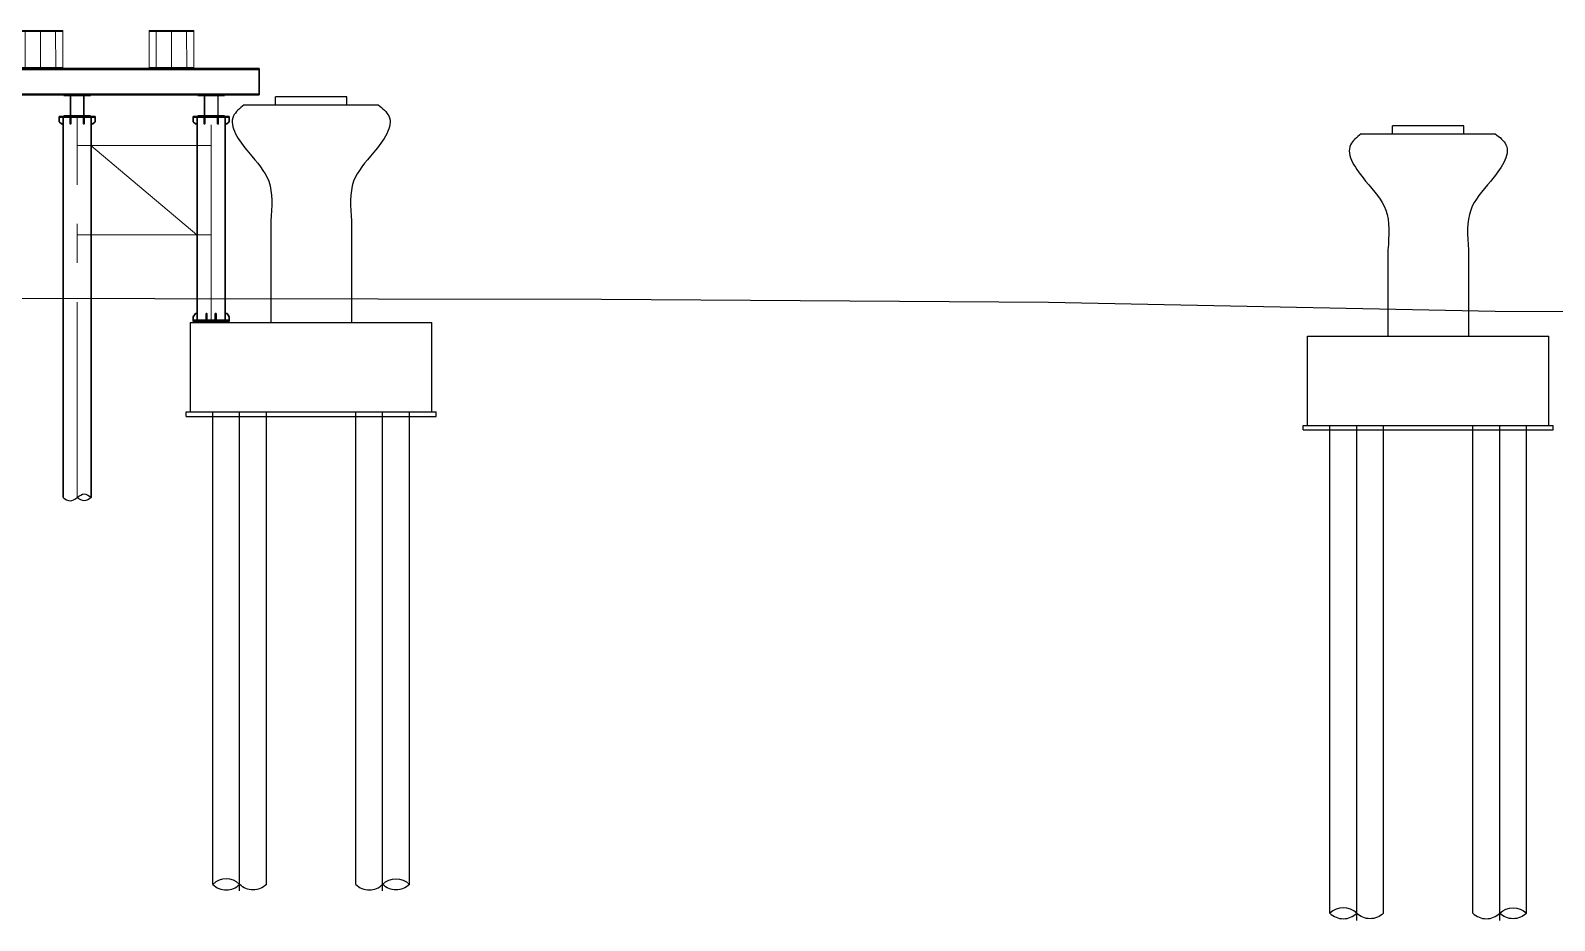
# Model space of a CAD drawing. Extents: x 1767995 to 4174245, y 542814 to 862564.
# Drawn here: x 2607141 to 2641249, y 730205 to 750132 of the extents above; entities that cross this region are included whole.
import ezdxf

# ---------------------------------------------------------------- set-up
doc = ezdxf.new("R2010")
doc.units = 0
doc.header["$LTSCALE"] = 3500
doc.linetypes.add('CENTER', pattern=[2, 1.25, -0.25, 0.25, -0.25])
for name, color, linetype, lineweight in [('1粗实线', 1, 'Continuous', 30), ('3中心线', 6, 'CENTER', 18), ('5文本', 7, 'Continuous', 15), ('6标注线', 7, 'Continuous', 13)]:
    doc.layers.add(name, color=color, linetype=linetype, lineweight=lineweight)
doc.layers.add('M_Prof', color=2, linetype='Continuous')
doc.layers.add('纵_地面线', color=30, linetype='Continuous')

# ---------------------------------------------------------------- blocks, each defined once
blk = doc.blocks.new('sdfsdff23ewr')
for p, q in [((5526005, 1460092), (5526005, 1460271)), ((5527597, 1460271), (5526005, 1460271)), ((5527597, 1460092), (5527597, 1460271)), ((5525301, 1460092), (5528301, 1460092)), ((5525301, 1460092), (5528301, 1460092)), ((5551005, 1459448), (5551005, 1459627)), ((5552597, 1459627), (5551005, 1459627)), ((5552597, 1459448), (5552597, 1459627)), ((5550301, 1459448), (5553301, 1459448)), ((5550301, 1459448), (5553301, 1459448)), ((5525901, 1457494), (5525901, 1455219)), ((5527701, 1457494), (5527701, 1455219)), ((5550901, 1456850), (5550901, 1454919)), ((5552701, 1456850), (5552701, 1454919)), ((5524101, 1453219), (5524101, 1455219)), ((5524101, 1455219), (5529501, 1455219)), ((5525801, 1455219), (5527801, 1455219)), ((5525801, 1455219), (5527801, 1455219)), ((5529501, 1453219), (5529501, 1455219)), ((5549101, 1452919), (5549101, 1454919)), ((5549101, 1454919), (5554501, 1454919)), ((5550801, 1454919), (5552801, 1454919)), ((5550801, 1454919), (5552801, 1454919)), ((5554501, 1452919), (5554501, 1454919)), ((5524001, 1453219), (5529601, 1453219)), ((5524001, 1453119), (5524001, 1453219)), ((5524001, 1453119), (5529601, 1453119)), ((5524101, 1453219), (5529501, 1453219)), ((5524601, 1442642), (5524601, 1453219)), ((5525201, 1442497), (5525201, 1453219)), ((5525801, 1442642), (5525801, 1453219)), ((5527801, 1442642), (5527801, 1453219)), ((5528401, 1442497), (5528401, 1453219)), ((5529001, 1442642), (5529001, 1453219)), ((5529601, 1453119), (5529601, 1453219)), ((5549001, 1452919), (5554601, 1452919)), ((5549001, 1452819), (5549001, 1452919)), ((5549001, 1452819), (5554601, 1452819)), ((5549101, 1452919), (5554501, 1452919)), ((5549601, 1441998), (5549601, 1452919)), ((5550201, 1441832), (5550201, 1452919)), ((5550801, 1441998), (5550801, 1452919)), ((5552801, 1441998), (5552801, 1452919)), ((5553401, 1441832), (5553401, 1452919)), ((5554001, 1441998), (5554001, 1452919)), ((5554601, 1452819), (5554601, 1452919))]:
    blk.add_line(p, q)
for points in [[(5525801, 1442642, -0.416), (5525201, 1442642, 0.408), (5524601, 1442642, 0.416), (5525201, 1442642, 0.416)], [(5527801, 1442642, 0.416), (5528401, 1442642, -0.408), (5529001, 1442642, -0.416), (5528401, 1442642, -0.416)], [(5550801, 1441998, -0.416), (5550201, 1441998, 0.408), (5549601, 1441998, 0.416), (5550201, 1441998, 0.416)], [(5552801, 1441998, 0.416), (5553401, 1441998, -0.408), (5554001, 1441998, -0.416), (5553401, 1441998, -0.416)]]:
    blk.add_lwpolyline(points, format="xyb")
for points in [[(5525301, 1460092), (5525063, 1459845), (5525401, 1459033), (5525851, 1458383), (5525901, 1457494)], [(5528301, 1460092), (5528540, 1459845), (5528202, 1459033), (5527752, 1458383), (5527701, 1457494)], [(5550301, 1459448), (5550063, 1459201), (5550401, 1458389), (5550851, 1457739), (5550901, 1456850)], [(5553301, 1459448), (5553540, 1459201), (5553202, 1458389), (5552752, 1457739), (5552701, 1456850)]]:
    blk.add_spline(points, degree=3)
blk = doc.blocks.new('sdfsf323gfgf')
at = {"layer": '6标注线', "color": 1}
for p, q in [((5488290, 1461760), (5488293, 1460908)), ((5488290, 1461760), (5489290, 1461760)), ((5488290, 1461740), (5489290, 1461740)), ((5489290, 1461760), (5489293, 1460908)), ((5488293, 1460928), (5489293, 1460928)), ((5488293, 1460908), (5489293, 1460908))]:
    blk.add_line(p, q, dxfattribs=at)
at = {"layer": '6标注线'}
for p, q in [((5488453, 1460928), (5488450, 1461740)), ((5488793, 1460928), (5488790, 1461740)), ((5489133, 1460928), (5489130, 1461740))]:
    blk.add_line(p, q, dxfattribs=at)
blk = doc.blocks.new('sdfsdf43')
at = {"layer": '1粗实线'}
for p, q in [((6480062, 1534999), (6480062, 1543510)), ((6480692, 1534999), (6480692, 1543510)), ((6483062, 1538969), (6483062, 1543510)), ((6483692, 1538969), (6483692, 1543510))]:
    blk.add_line(p, q, dxfattribs=at)
for points in [[(6427881, 1544014), (6484448, 1544014), (6484448, 1544602), (6427881, 1544602)], [(6480062, 1543360), (6480027, 1543360), (6479977, 1543410), (6479977, 1543510), (6479977, 1543410), (6480027, 1543360)], [(6479977, 1543510), (6480777, 1543510)], [(6480233, 1543510), (6480233, 1543360), (6480221, 1543360), (6480221, 1543510), (6480221, 1543360), (6480233, 1543360)], [(6480533, 1543510), (6480533, 1543360), (6480521, 1543360), (6480521, 1543510), (6480521, 1543360), (6480533, 1543360)], [(6480777, 1543410), (6480727, 1543360), (6480777, 1543410), (6480777, 1543510)], [(6483062, 1543360), (6483027, 1543360), (6482977, 1543410), (6482977, 1543510), (6482977, 1543410), (6483027, 1543360)], [(6482977, 1543510), (6483777, 1543510)], [(6483233, 1543510), (6483233, 1543360), (6483221, 1543360), (6483221, 1543510), (6483221, 1543360), (6483233, 1543360)], [(6483533, 1543510), (6483533, 1543360), (6483521, 1543360), (6483521, 1543510), (6483521, 1543360), (6483533, 1543360)], [(6483777, 1543410), (6483727, 1543360), (6483777, 1543410), (6483777, 1543510)], [(6480727, 1543360), (6480692, 1543360)], [(6483727, 1543360), (6483692, 1543360)], [(6483266, 1538969), (6483283, 1538969), (6483283, 1539115), (6483266, 1539115)], [(6483486, 1538969), (6483469, 1538969), (6483469, 1539115), (6483486, 1539115)]]:
    blk.add_lwpolyline(points, close=True, dxfattribs=at)
for points in [[(6479977, 1543526), (6479977, 1543510), (6479977, 1543526), (6480777, 1543526), (6480777, 1543510), (6480777, 1543526)], [(6482977, 1543526), (6482977, 1543510), (6482977, 1543526), (6483777, 1543526), (6483777, 1543510), (6483777, 1543526)], [(6483778, 1538969), (6482976, 1538969), (6482976, 1538940), (6483778, 1538940), (6483778, 1538969), (6483778, 1539042), (6483732, 1539115), (6483686, 1539115)], [(6482976, 1538969), (6482976, 1539042), (6483022, 1539115), (6483068, 1539115)]]:
    blk.add_lwpolyline(points, dxfattribs=at)
at = {"layer": '3中心线'}
for p, q in [((6480377, 1534999), (6480377, 1543510)), ((6483377, 1538969), (6483377, 1543510)), ((6483377, 1542880), (6480377, 1542880)), ((6483057, 1540880), (6480680, 1542880)), ((6483377, 1540880), (6480377, 1540880))]:
    blk.add_line(p, q, dxfattribs=at)
at = {"layer": 'M_Prof'}
for p, q in [((6427881, 1544582), (6484448, 1544582)), ((6427881, 1544034), (6484448, 1544034))]:
    blk.add_line(p, q, dxfattribs=at)
for points in [[(6480077, 1543526), (6480377, 1543526), (6480377, 1543544), (6480246, 1543544, -0.414214), (6480233, 1543557), (6480233, 1543983, -0.414214), (6480246, 1543996), (6480377, 1543996), (6480377, 1544014), (6480077, 1544014), (6480077, 1543996), (6480209, 1543996, -0.414214), (6480222, 1543983), (6480222, 1543557, -0.414214), (6480209, 1543544), (6480077, 1543544)], [(6480377, 1543526), (6480677, 1543526), (6480677, 1543544), (6480546, 1543544, -0.414214), (6480533, 1543557), (6480533, 1543983, -0.414214), (6480546, 1543996), (6480677, 1543996), (6480677, 1544014), (6480377, 1544014), (6480377, 1543996), (6480509, 1543996, -0.414214), (6480522, 1543983), (6480522, 1543557, -0.414214), (6480509, 1543544), (6480377, 1543544)], [(6483077, 1543526), (6483377, 1543526), (6483377, 1543544), (6483246, 1543544, -0.414214), (6483233, 1543557), (6483233, 1543983, -0.414214), (6483246, 1543996), (6483377, 1543996), (6483377, 1544014), (6483077, 1544014), (6483077, 1543996), (6483209, 1543996, -0.414214), (6483222, 1543983), (6483222, 1543557, -0.414214), (6483209, 1543544), (6483077, 1543544)], [(6483377, 1543526), (6483677, 1543526), (6483677, 1543544), (6483546, 1543544, -0.414214), (6483533, 1543557), (6483533, 1543983, -0.414214), (6483546, 1543996), (6483677, 1543996), (6483677, 1544014), (6483377, 1544014), (6483377, 1543996), (6483509, 1543996, -0.414214), (6483522, 1543983), (6483522, 1543557, -0.414214), (6483509, 1543544), (6483377, 1543544)]]:
    blk.add_lwpolyline(points, format="xyb", close=True, dxfattribs=at)
for points in [[(6480062, 1534999), (6480220, 1534920), (6480377, 1534999), (6480535, 1535078), (6480692, 1534999)], [(6480692, 1534999), (6480535, 1534920), (6480377, 1534999)]]:
    blk.add_spline(points, degree=3, dxfattribs=at)
at = {"layer": '5文本'}
for p in [(990764, 83694), (993696, 83694)]:
    blk.add_blockref('sdfsf323gfgf', p, dxfattribs=at)

msp = doc.modelspace()

# ---------------------------------------------------------------- linework, layer by layer
at = {"layer": '纵_地面线', "color": 5, "flags": 128}
msp.add_lwpolyline([(2563422.8, 743394.8), (2569922.8, 744509.6), (2579922.8, 744828.6), (2589922.8, 744305.6), (2599922.8, 744139.6), (2609922.8, 744130.6), (2619922.8, 744116.6), (2629922.8, 744047.6), (2639922.8, 743844.6), (2649922.8, 743811.6), (2659922.8, 743981.6), (2669922.8, 744065.6), (2679922.8, 744148.6), (2689922.8, 744211.6), (2699922.8, 744207.6), (2703550.4, 744210.5)], dxfattribs=at)

# ---------------------------------------------------------------- block references
msp.add_blockref('sdfsdff23ewr', (-2913378.7, -711627.4))
at = {"layer": '3中心线'}
msp.add_blockref('sdfsdf43', (-3872191.3, -795321.5), dxfattribs=at)

doc.saveas('drawing.dxf')
